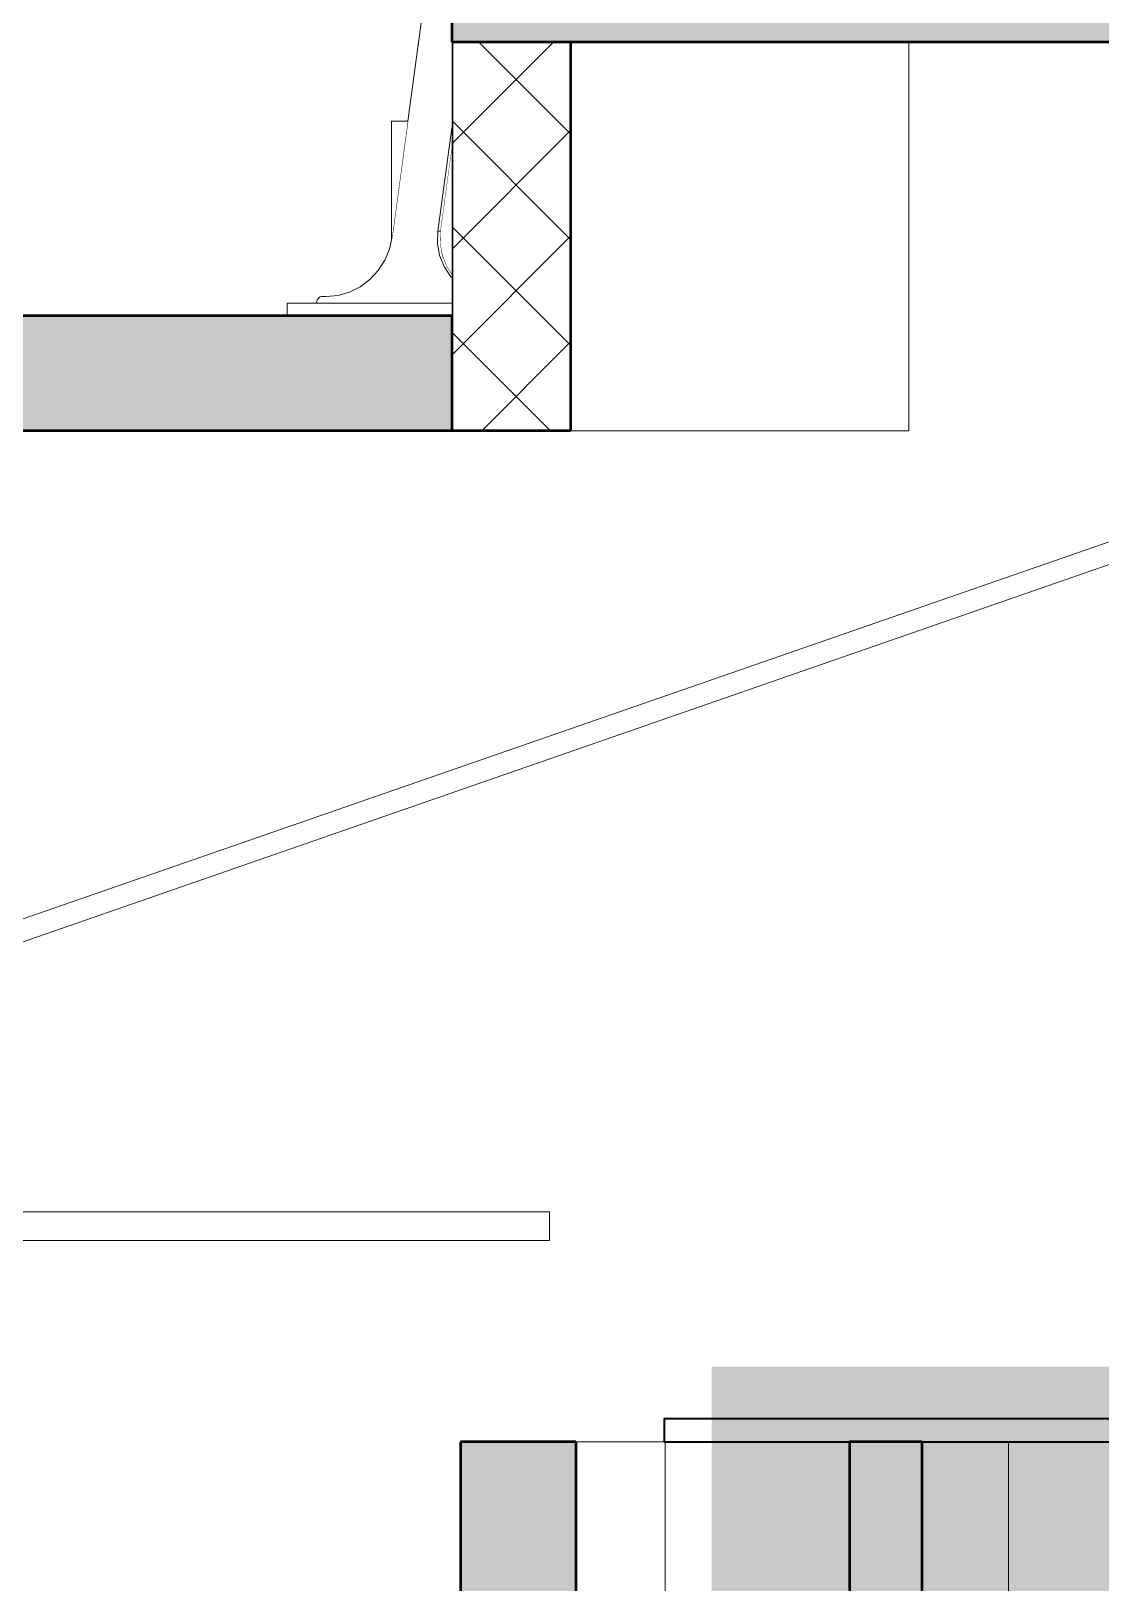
# Model space of a CAD drawing. Header units: millimetres. Extents: x -46169 to 247764, y -86316 to 18123.
# Drawn here: x 238645 to 239576, y -80750 to -79400 of the extents above; entities that cross this region are included whole.
import ezdxf

# ---------------------------------------------------------------- set-up
doc = ezdxf.new("R2010")
doc.units = ezdxf.units.MM
doc.header["$MEASUREMENT"] = 0
doc.linetypes.add('Wipeout_Contour', pattern=[1000, 0, -1000])
for name, color, linetype, lineweight in [('0_Pen_No__7', 7, 'Continuous', 35), ('A-25-M_Curtain_Wall_Detail_Pen_No__121', 255, 'Continuous', 0), ('New_A-20-M_Ceiling_Pen_No__89', 8, 'Continuous', 20), ('New_A-20-M_Floor_Slab_Pen_No__87', 8, 'Continuous', 20), ('New_A-20-M_Floor_Slab_Pen_No__89', 8, 'Continuous', 20), ('New_A-20-M_Roof_Pen_No__92', 8, 'Continuous', 13), ('New_A-25-M_Wall_Int_Pen_No__87', 8, 'Continuous', 20), ('New_A-35-M_FFE_Fixed_Pen_No__1', 7, 'Continuous', 13), ('New_A-35-M_FFE_Sanitary_Pen_No__87', 8, 'Continuous', 20)]:
    doc.layers.add(name, color=color, linetype=linetype, lineweight=lineweight)
for name, color, linetype in [('New_A-20-M_Ceiling', 7, 'Continuous'), ('New_A-20-M_Floor_Slab', 7, 'Continuous'), ('New_A-20-M_Roof', 7, 'Continuous'), ('New_A-25-M_Wall_Int', 7, 'Continuous'), ('New_A-35-M_FFE_Fixed', 7, 'Continuous'), ('New_A-35-M_FFE_Sanitary', 7, 'Continuous')]:
    doc.layers.add(name, color=color, linetype=linetype)
for name, color, linetype, lineweight, true_color in [('New_A-20-M_Floor_Slab_Pen_No__107', 7, 'Continuous', 15, 0xa6a6a6), ('New_A-20-M_Floor_Slab_Pen_No__27', 7, 'Continuous', 50, 0x2a2a2a), ('New_A-20-M_Floor_Slab_Pen_No__29', 7, 'Continuous', 50, 0x2a2a2a), ('New_A-20-M_Floor_Slab_Pen_No__81', 7, 'Continuous', 20, 0x6a6a6a), ('New_A-25-M_Wall_Int_Pen_No__107', 7, 'Continuous', 15, 0xa6a6a6), ('New_A-25-M_Wall_Int_Pen_No__27', 7, 'Continuous', 50, 0x2a2a2a), ('New_A-35-M_FFE_Sanitary_Pen_No__107', 7, 'Continuous', 15, 0xa6a6a6), ('New_A-35-M_FFE_Sanitary_Pen_No__27', 7, 'Continuous', 50, 0x2a2a2a)]:
    doc.layers.add(name, color=color, linetype=linetype, lineweight=lineweight, true_color=true_color)

# ---------------------------------------------------------------- blocks, each defined once
blk = doc.blocks.new('Section Elem_77_5', base_point=(221877.1, -83027.5))
at = {"color": 254, "linetype": 'Wipeout_Contour', "lineweight": 0, "ltscale": 1008772.93412211}
blk.add_wipeout([(239208.6, -79410), (239208.6, -79748), (239408.6, -79748), (239408.6, -79410)], dxfattribs=at).dxf.layer = 'New_A-20-M_Floor_Slab'
at = {"layer": 'New_A-20-M_Floor_Slab_Pen_No__87', "linetype": 'Continuous'}
for p, q in [((239408.6, -79410), (239408.6, -79748)), ((239408.6, -79748), (239208.6, -79748))]:
    blk.add_line(p, q, dxfattribs=at)
blk = doc.blocks.new('Section Elem_78_5', base_point=(221877.1, -83027.5))
at = {"layer": 'New_A-20-M_Floor_Slab_Pen_No__27', "linetype": 'Continuous'}
for p, q in [((239010.9, -79410), (239010.9, -79648)), ((239010.9, -79648), (239010.9, -79748))]:
    blk.add_line(p, q, dxfattribs=at)
at = {"color": 254, "linetype": 'Wipeout_Contour', "lineweight": 0, "ltscale": 1008214.77767085}
blk.add_wipeout([(239114.4, -79748), (239208.6, -79748), (239208.6, -79410), (239114.4, -79410)], dxfattribs=at).dxf.layer = 'New_A-20-M_Floor_Slab'
at = {"layer": 'New_A-20-M_Floor_Slab_Pen_No__107', "linetype": 'Continuous'}
h = blk.add_hatch(dxfattribs=at)
h.set_pattern_fill('Concrete_Block_0005', color=256, style=0, pattern_type=2)
h.set_pattern_definition([(45, (221877.115, -83027.49), (-45.96194, 45.96194), []), (135, (221877.115, -83027.49), (45.96194, 45.96194), [])])
h.paths.add_polyline_path([(239114.4, -79748), (239114.4, -79410), (239010.9, -79410), (239010.9, -79748)])
at = {"layer": 'New_A-20-M_Floor_Slab_Pen_No__27', "linetype": 'Continuous'}
for p, q in [((239114.4, -79410), (239114.4, -79748)), ((239114.4, -79748), (239010.9, -79748))]:
    blk.add_line(p, q, dxfattribs=at)
at = {"layer": 'New_A-20-M_Floor_Slab_Pen_No__87', "linetype": 'Continuous'}
blk.add_line((239208.6, -79748), (239114.4, -79748), dxfattribs=at)
blk = doc.blocks.new('Section Elem_81_5', base_point=(221877.1, -83027.5))
at = {"color": 254, "linetype": 'Wipeout_Contour', "lineweight": 0, "ltscale": 997328.976935}
blk.add_wipeout([(240784, -79427.5), (230618.3, -82957.6), (230624.5, -82975.3), (240841.3, -79427.5)], dxfattribs=at).dxf.layer = 'New_A-20-M_Roof'
at = {"layer": 'New_A-20-M_Roof_Pen_No__92', "linetype": 'Continuous'}
for p, q in [((240784, -79427.5), (230618.3, -82957.6)), ((230624.5, -82975.3), (240841.3, -79427.5))]:
    blk.add_line(p, q, dxfattribs=at)
blk = doc.blocks.new('Section Elem_82_5', base_point=(221877.1, -83027.5))
at = {"color": 254, "linetype": 'Wipeout_Contour', "lineweight": 0, "ltscale": 1259591.432809025}
blk.add_wipeout([(239006.9, -79605.3), (239004.3, -79605.3), (239010.2, -79614.1), (239010.9, -79614.1), (239010.9, -79611.2)], dxfattribs=at).dxf.layer = 'New_A-35-M_FFE_Fixed'
at = {"color": 254, "linetype": 'Wipeout_Contour', "lineweight": 0, "ltscale": 1007451.482614655}
blk.add_wipeout([(238867.8, -79647.2), (239010.9, -79647.2), (239010.9, -79637.2), (238867.8, -79637.2)], dxfattribs=at).dxf.layer = 'New_A-35-M_FFE_Fixed'
at = {"layer": 'New_A-35-M_FFE_Fixed_Pen_No__1', "linetype": 'Continuous'}
for p, q in [((238867.8, -79647.2), (238867.8, -79637.2)), ((239010.9, -79647.2), (238867.8, -79647.2))]:
    blk.add_line(p, q, dxfattribs=at)
at = {"color": 254, "linetype": 'Wipeout_Contour', "lineweight": 0, "ltscale": 1007642.502084159}
blk.add_wipeout([(239000.4, -79595.5), (239004.3, -79605.3), (239006.9, -79605.3), (239003, -79595.5)], dxfattribs=at).dxf.layer = 'New_A-35-M_FFE_Fixed'
at = {"color": 254, "linetype": 'Wipeout_Contour', "lineweight": 0, "ltscale": 755764.464682}
blk.add_wipeout([(239010.2, -79614.1), (239010.9, -79614.7), (239010.9, -79614.1)], dxfattribs=at).dxf.layer = 'New_A-35-M_FFE_Fixed'
at = {"color": 254, "linetype": 'Wipeout_Contour', "lineweight": 0, "ltscale": 1007618.59018673}
blk.add_wipeout([(239000.4, -79595.5), (239003, -79595.5), (239001.1, -79585), (238998.5, -79585)], dxfattribs=at).dxf.layer = 'New_A-35-M_FFE_Fixed'
at = {"color": 254, "linetype": 'Wipeout_Contour', "lineweight": 0, "ltscale": 22912215.22997223}
blk.add_wipeout([(238893.6, -79636.2), (238893.6, -79637.2), (238932, -79637.2), (238950.5, -79637.2), (239010.9, -79637.2), (239010.9, -79614.7), (239010.2, -79614.1), (239004.3, -79605.3), (239000.4, -79595.5), (238998.5, -79585), (238998.8, -79574.3), (239010.9, -79484.7), (239010.9, -79310), (239034.5, -79310), (239144.3, -78495.4), (239146.2, -78487), (239149.4, -78479.1), (239153.8, -78471.9), (239159.4, -78465.5), (239166, -78460.3), (239173.3, -78456.3), (239181.2, -78453.6), (239189.5, -78452.4), (239190.4, -78452.2), (239191.2, -78451.9), (239192, -78451.5), (239192.7, -78450.8), (239193.3, -78450.1), (239193.7, -78449.2), (239193.9, -78448.3), (239194, -78447.4), (239194, -78446.3), (239111.9, -78446.3), (239111, -78453.3), (239111, -78453.4), (239107.9, -78476), (239008.2, -79215.4), (239007, -79220.6), (239005, -79225.5), (239002.1, -79230), (238998.5, -79233.8), (238994.3, -79237), (238989.7, -79239.3), (238984.7, -79240.7), (238979.5, -79241.2), (238930.1, -79241.2), (238930.1, -79244.8), (238930.1, -79248.5), (238930.1, -79252.1), (238930.1, -79255.7), (238930.1, -79259.3), (238930.1, -79263), (238930.2, -79266.6), (238930.2, -79270.2), (238930.3, -79274.9), (238930.4, -79279.6), (238930.5, -79284.3), (238930.7, -79288.9), (238930.8, -79293.6), (238930.9, -79298.3), (238931.1, -79303), (238931.3, -79307), (238937.7, -79308.1), (238947.4, -79309.8), (238957.1, -79311.5), (238966.8, -79313.2), (238972.1, -79314.7), (238977.1, -79317.3), (238981.5, -79320.7), (238985.2, -79325.1), (238988, -79330), (238989.9, -79335.4), (238990.7, -79341.1), (238990.5, -79346.9), (238959.1, -79579.5), (238956.8, -79590), (238952.7, -79599.8), (238946.9, -79608.8), (238939.8, -79616.5), (238931.4, -79622.8), (238922, -79627.4), (238912, -79630.3), (238901.7, -79631.2), (238898.4, -79631.2), (238897.5, -79631.3), (238896.6, -79631.6), (238895.7, -79632.1), (238895, -79632.7), (238894.4, -79633.5), (238894, -79634.3), (238893.7, -79635.3)], dxfattribs=at).dxf.layer = 'New_A-35-M_FFE_Fixed'
at = {"layer": 'New_A-35-M_FFE_Fixed_Pen_No__1', "linetype": 'Continuous'}
for p, q in [((238959.1, -79579.5), (238990.5, -79346.9)), ((238956.8, -79590), (238959.1, -79579.5)), ((238952.7, -79599.8), (238956.8, -79590)), ((239000.4, -79595.5), (239004.3, -79605.3)), ((239003, -79595.5), (239006.9, -79605.3)), ((238939.8, -79616.5), (238946.9, -79608.8)), ((238946.9, -79608.8), (238952.7, -79599.8)), ((239004.3, -79605.3), (239010.2, -79614.1)), ((239006.9, -79605.3), (239010.9, -79611.2)), ((238922, -79627.4), (238931.4, -79622.8)), ((238931.4, -79622.8), (238939.8, -79616.5)), ((239010.2, -79614.1), (239010.9, -79614.7)), ((238867.8, -79637.2), (239010.9, -79637.2)), ((238893.6, -79636.2), (238893.7, -79635.3)), ((238893.6, -79637.2), (238893.6, -79636.2)), ((238893.7, -79635.3), (238894, -79634.3)), ((238894, -79634.3), (238894.4, -79633.5)), ((238894.4, -79633.5), (238895, -79632.7)), ((238895, -79632.7), (238895.7, -79632.1)), ((238895.7, -79632.1), (238896.6, -79631.6)), ((238896.6, -79631.6), (238897.5, -79631.3)), ((238897.5, -79631.3), (238898.4, -79631.2)), ((238898.4, -79631.2), (238901.7, -79631.2)), ((238901.7, -79631.2), (238912, -79630.3)), ((238912, -79630.3), (238922, -79627.4))]:
    blk.add_line(p, q, dxfattribs=at)
at = {"color": 254, "linetype": 'Wipeout_Contour', "lineweight": 0, "ltscale": 1007565.996772649}
blk.add_wipeout([(239010.9, -79484.7), (238998.8, -79574.3), (239001.4, -79574.3), (239010.9, -79503.9)], dxfattribs=at).dxf.layer = 'New_A-35-M_FFE_Fixed'
at = {"color": 254, "linetype": 'Wipeout_Contour', "lineweight": 0, "ltscale": 1007602.316200547}
blk.add_wipeout([(239001.4, -79574.3), (238998.8, -79574.3), (238998.5, -79585), (239001.1, -79585)], dxfattribs=at).dxf.layer = 'New_A-35-M_FFE_Fixed'
at = {"layer": 'New_A-35-M_FFE_Fixed_Pen_No__1', "linetype": 'Continuous'}
for p, q in [((239010.9, -79484.7), (238998.8, -79574.3)), ((239010.9, -79503.9), (239001.4, -79574.3)), ((238998.8, -79574.3), (238998.5, -79585)), ((238998.8, -79574.3), (239001.4, -79574.3)), ((239001.4, -79574.3), (239001.1, -79585)), ((238998.5, -79585), (239000.4, -79595.5)), ((239001.1, -79585), (239003, -79595.5))]:
    blk.add_line(p, q, dxfattribs=at)
blk = doc.blocks.new('Section Elem_94_5', base_point=(221877.1, -83027.5))
at = {"color": 254, "linetype": 'Wipeout_Contour', "lineweight": 0, "ltscale": 1007397.023027487}
blk.add_wipeout([(238958.6, -79478.7), (238958.6, -79582), (238959.1, -79579.5), (238972.7, -79478.7)], dxfattribs=at).dxf.layer = 'New_A-20-M_Floor_Slab'
at = {"color": 254, "linetype": 'Wipeout_Contour', "lineweight": 0, "ltscale": 1511435.879842677}
blk.add_wipeout([(239001.4, -79574.3), (239001.1, -79585), (239003, -79595.5), (239006.9, -79605.3), (239010.9, -79611.2), (239010.9, -79503.9)], dxfattribs=at).dxf.layer = 'New_A-20-M_Floor_Slab'
at = {"color": 254, "linetype": 'Wipeout_Contour', "lineweight": 0, "ltscale": 1007630.305489}
blk.add_wipeout([(238958.6, -79647.7), (239010.9, -79647.7), (239010.9, -79647.2), (238958.6, -79647.2)], dxfattribs=at).dxf.layer = 'New_A-20-M_Floor_Slab'
at = {"layer": 'New_A-20-M_Floor_Slab_Pen_No__89', "linetype": 'Continuous'}
for p, q in [((238972.7, -79478.7), (238958.6, -79478.7)), ((238958.6, -79478.7), (238958.6, -79582)), ((238958.6, -79647.2), (238958.6, -79647.7)), ((239010.9, -79647.7), (238958.6, -79647.7))]:
    blk.add_line(p, q, dxfattribs=at)
blk = doc.blocks.new('Section Elem_100_5', base_point=(221877.1, -83027.5))
at = {"layer": 'New_A-20-M_Floor_Slab_Pen_No__81', "linetype": 'Continuous', "lineweight": 0, "true_color": 0x353535}
blk.add_hatch(color=250, dxfattribs=at).paths.add_polyline_path([(239010.9, -79748), (239010.9, -79648), (238037.8, -79648), (238037.8, -79748)])
at = {"layer": 'New_A-20-M_Floor_Slab_Pen_No__29', "linetype": 'Continuous'}
for p, q in [((238037.8, -79648), (238037.8, -79748)), ((239010.9, -79648), (238037.8, -79648)), ((238141.3, -79748), (238037.8, -79748)), ((239010.9, -79748), (238141.3, -79748))]:
    blk.add_line(p, q, dxfattribs=at)
blk = doc.blocks.new('Section Elem_101_5', base_point=(221877.1, -83027.5))
at = {"layer": 'New_A-20-M_Floor_Slab_Pen_No__81', "linetype": 'Continuous', "lineweight": 0, "true_color": 0x353535}
blk.add_hatch(color=250, dxfattribs=at).paths.add_polyline_path([(240191.1, -79410), (240191.1, -79310), (239010.9, -79310), (239010.9, -79410)])
at = {"layer": 'New_A-20-M_Floor_Slab_Pen_No__29', "linetype": 'Continuous'}
for p, q in [((239010.9, -79310), (239010.9, -79410)), ((239984.1, -79310), (239010.9, -79310)), ((240191.1, -79310), (240190.9, -79310)), ((240191.1, -79310), (240191.1, -79410)), ((239114.4, -79410), (239010.9, -79410)), ((240191.1, -79410), (239114.4, -79410))]:
    blk.add_line(p, q, dxfattribs=at)
blk = doc.blocks.new('Section Elem_104_5', base_point=(221877.1, -83027.5))
at = {"layer": 'New_A-25-M_Wall_Int_Pen_No__27', "linetype": 'Continuous'}
blk.add_line((239018.5, -80627.5), (239018.5, -83027.5), dxfattribs=at)
at = {"color": 254, "linetype": 'Wipeout_Contour', "lineweight": 0, "ltscale": 1010979.499517456}
blk.add_wipeout([(239140.3, -80627.5), (239118.8, -80627.5), (239118.8, -83027.5), (239140.3, -83027.5)], dxfattribs=at).dxf.layer = 'New_A-25-M_Wall_Int'
at = {"layer": 'New_A-25-M_Wall_Int_Pen_No__107', "linetype": 'Continuous', "lineweight": 0, "true_color": 0xd2d2d2}
blk.add_hatch(color=254, dxfattribs=at).paths.add_polyline_path([(239018.5, -80627.5), (239018.5, -83027.5), (239118.8, -83027.5), (239118.8, -80627.5)])
at = {"layer": 'New_A-25-M_Wall_Int_Pen_No__27', "linetype": 'Continuous'}
for q in [(239018.5, -80627.5), (239118.8, -83027.5)]:
    blk.add_line((239118.8, -80627.5), q, dxfattribs=at)
at = {"color": 254, "linetype": 'Wipeout_Contour', "lineweight": 0, "ltscale": 1011074.664977764}
blk.add_wipeout([(239169.1, -80627.5), (239140.3, -80627.5), (239140.3, -83027.5), (239169.1, -83027.5)], dxfattribs=at).dxf.layer = 'New_A-25-M_Wall_Int'
at = {"layer": 'New_A-25-M_Wall_Int_Pen_No__87', "linetype": 'Continuous'}
blk.add_line((239118.8, -80627.5), (239140.3, -80627.5), dxfattribs=at)
at = {"color": 254, "linetype": 'Wipeout_Contour', "lineweight": 0, "ltscale": 1011164.392391507}
blk.add_wipeout([(239187.8, -83027.5), (239187.8, -80627.5), (239169.1, -80627.5), (239169.1, -83027.5)], dxfattribs=at).dxf.layer = 'New_A-25-M_Wall_Int'
at = {"layer": 'New_A-25-M_Wall_Int_Pen_No__87', "linetype": 'Continuous'}
blk.add_line((239140.3, -80627.5), (239169.1, -80627.5), dxfattribs=at)
at = {"color": 254, "linetype": 'Wipeout_Contour', "lineweight": 0, "ltscale": 1011216.259972602}
blk.add_wipeout([(239196.5, -83027.5), (239196.5, -80627.5), (239187.8, -80627.5), (239187.8, -83027.5)], dxfattribs=at).dxf.layer = 'New_A-25-M_Wall_Int'
at = {"layer": 'New_A-25-M_Wall_Int_Pen_No__87', "linetype": 'Continuous'}
for p, q in [((239169.1, -80627.5), (239187.8, -80627.5)), ((239187.8, -80627.5), (239196.5, -80627.5)), ((239196.5, -83027.5), (239196.5, -80627.5))]:
    blk.add_line(p, q, dxfattribs=at)
blk = doc.blocks.new('Section Elem_111_5', base_point=(221877.1, -83027.5))
at = {"layer": 'New_A-35-M_FFE_Sanitary_Pen_No__27', "linetype": 'Continuous'}
blk.add_line((239356.9, -80627.5), (239356.9, -81682.5), dxfattribs=at)
at = {"color": 254, "linetype": 'Wipeout_Contour', "lineweight": 0, "ltscale": 1011482.491662458}
blk.add_wipeout([(239495.4, -81682.5), (239495.4, -80627.5), (239491.7, -80627.5), (239491.7, -81682.5)], dxfattribs=at).dxf.layer = 'New_A-35-M_FFE_Sanitary'
at = {"color": 254, "linetype": 'Wipeout_Contour', "lineweight": 0, "ltscale": 1011447.300336749}
blk.add_wipeout([(239491.7, -81682.5), (239491.7, -80627.5), (239476.8, -80627.5), (239476.8, -81682.5)], dxfattribs=at).dxf.layer = 'New_A-35-M_FFE_Sanitary'
at = {"layer": 'New_A-35-M_FFE_Sanitary_Pen_No__87', "linetype": 'Continuous'}
for p, q in [((239495.4, -80627.5), (239491.7, -80627.5)), ((239495.4, -81682.5), (239495.4, -80627.5)), ((239495.4, -81682.5), (239491.7, -81682.5))]:
    blk.add_line(p, q, dxfattribs=at)
at = {"color": 254, "linetype": 'Wipeout_Contour', "lineweight": 0, "ltscale": 1011371.857345369}
blk.add_wipeout([(239451.9, -81682.5), (239476.8, -81682.5), (239476.8, -80627.5), (239451.9, -80627.5)], dxfattribs=at).dxf.layer = 'New_A-35-M_FFE_Sanitary'
at = {"layer": 'New_A-35-M_FFE_Sanitary_Pen_No__87', "linetype": 'Continuous'}
for p, q in [((239491.7, -80627.5), (239476.8, -80627.5)), ((239491.7, -81682.5), (239476.8, -81682.5))]:
    blk.add_line(p, q, dxfattribs=at)
at = {"color": 254, "linetype": 'Wipeout_Contour', "lineweight": 0, "ltscale": 1011264.31680072}
blk.add_wipeout([(239420, -81682.5), (239451.9, -81682.5), (239451.9, -80627.5), (239420, -80627.5)], dxfattribs=at).dxf.layer = 'New_A-35-M_FFE_Sanitary'
at = {"layer": 'New_A-35-M_FFE_Sanitary_Pen_No__107', "linetype": 'Continuous', "lineweight": 0, "true_color": 0xa6a6a6}
blk.add_hatch(color=253, dxfattribs=at).paths.add_polyline_path([(239420, -80627.5), (239356.9, -80627.5), (239356.9, -81682.5), (239420, -81682.5)])
at = {"layer": 'New_A-35-M_FFE_Sanitary_Pen_No__27', "linetype": 'Continuous'}
for p, q in [((239420, -80627.5), (239356.9, -80627.5)), ((239420, -80627.5), (239420, -81682.5)), ((239420, -81682.5), (239356.9, -81682.5))]:
    blk.add_line(p, q, dxfattribs=at)
at = {"layer": 'New_A-35-M_FFE_Sanitary_Pen_No__87', "linetype": 'Continuous'}
for p, q in [((239451.9, -80627.5), (239420, -80627.5)), ((239476.8, -80627.5), (239451.9, -80627.5)), ((239451.9, -81682.5), (239420, -81682.5)), ((239476.8, -81682.5), (239451.9, -81682.5))]:
    blk.add_line(p, q, dxfattribs=at)
blk = doc.blocks.new('Section Elem_173_5', base_point=(221877.1, -83027.5))
at = {"color": 254, "linetype": 'Wipeout_Contour', "lineweight": 0, "ltscale": 1003593.495323701}
blk.add_wipeout([(237439.5, -80427.5), (237439.5, -80452.5), (237832.3, -80452.5), (237904.3, -80427.5)], dxfattribs=at).dxf.layer = 'New_A-20-M_Ceiling'
at = {"layer": 'New_A-20-M_Ceiling_Pen_No__89', "linetype": 'Continuous'}
for q in [(237439.5, -80427.5), (237832.3, -80452.5)]:
    blk.add_line((237439.5, -80452.5), q, dxfattribs=at)
at = {"color": 254, "linetype": 'Wipeout_Contour', "lineweight": 0, "ltscale": 1006840.504710985}
blk.add_wipeout([(237961.6, -80427.5), (237889.6, -80452.5), (239095.9, -80452.5), (239095.9, -80427.5)], dxfattribs=at).dxf.layer = 'New_A-20-M_Ceiling'
at = {"layer": 'New_A-20-M_Ceiling_Pen_No__89', "linetype": 'Continuous'}
for p, q in [((237439.5, -80427.5), (237904.3, -80427.5)), ((237961.6, -80427.5), (239095.9, -80427.5)), ((239095.9, -80452.5), (239095.9, -80427.5)), ((237889.6, -80452.5), (239095.9, -80452.5))]:
    blk.add_line(p, q, dxfattribs=at)

msp = doc.modelspace()

# ---------------------------------------------------------------- block references
at = {"layer": 'New_A-20-M_Floor_Slab'}
msp.add_blockref('Section Elem_77_5', (221877.1, -83027.5), dxfattribs=at)

# ---------------------------------------------------------------- next in the draw order: block references
msp.add_blockref('Section Elem_78_5', (221877.1, -83027.5), dxfattribs=at)

# ---------------------------------------------------------------- next in the draw order: block references
at = {"layer": 'New_A-20-M_Roof'}
msp.add_blockref('Section Elem_81_5', (221877.1, -83027.5), dxfattribs=at)

# ---------------------------------------------------------------- next in the draw order: block references
at = {"layer": 'New_A-20-M_Ceiling'}
msp.add_blockref('Section Elem_173_5', (221877.1, -83027.5), dxfattribs=at)
at = {"layer": 'New_A-25-M_Wall_Int'}
msp.add_blockref('Section Elem_104_5', (221877.1, -83027.5), dxfattribs=at)
at = {"layer": 'New_A-35-M_FFE_Fixed'}
msp.add_blockref('Section Elem_82_5', (221877.1, -83027.5), dxfattribs=at)
at = {"layer": 'New_A-35-M_FFE_Sanitary'}
msp.add_blockref('Section Elem_111_5', (221877.1, -83027.5), dxfattribs=at)

# ---------------------------------------------------------------- next in the draw order: hatches: boundary and pattern name
at = {"layer": 'A-25-M_Curtain_Wall_Detail_Pen_No__121', "linetype": 'Continuous'}
msp.add_hatch(color=256, dxfattribs=at).paths.add_polyline_path([(239237.2, -80562.3), (240898.9, -80562.3), (240898.9, -82459.7), (239237.2, -82459.7)])

# ---------------------------------------------------------------- next in the draw order: linework, layer by layer
at = {"layer": '0_Pen_No__7', "linetype": 'Continuous', "flags": 128}
msp.add_lwpolyline([(239195.9, -80627.5), (242836.6, -80627.5), (242836.6, -80607.5), (239195.9, -80607.5)], close=True, dxfattribs=at)

# ---------------------------------------------------------------- next in the draw order: block references
at = {"layer": 'New_A-20-M_Floor_Slab'}
for name in ['Section Elem_101_5', 'Section Elem_94_5']:
    msp.add_blockref(name, (221877.1, -83027.5), dxfattribs=at)

# ---------------------------------------------------------------- next in the draw order: block references
msp.add_blockref('Section Elem_100_5', (221877.1, -83027.5), dxfattribs=at)

doc.saveas('drawing.dxf')
